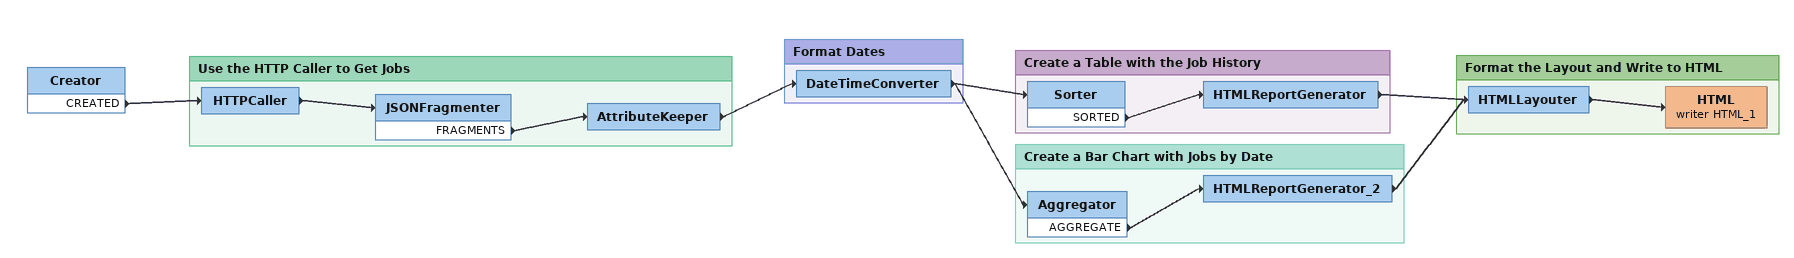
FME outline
Creator
    CREATED -> HTTPCaller

Bookmark: Use the HTTP Caller to Get Jobs
HTTPCaller
    -> JSONFragmenter
JSONFragmenter
    FRAGMENTS -> AttributeKeeper
AttributeKeeper
    -> DateTimeConverter

Bookmark: Format Dates
DateTimeConverter
    -> Sorter
    -> Aggregator

Bookmark: Create a Table with the Job History
Sorter
    SORTED -> HTMLReportGenerator
HTMLReportGenerator
    -> HTMLLayouter

Bookmark: Create a Bar Chart with Jobs by Date
Aggregator
    AGGREGATE -> HTMLReportGenerator_2
HTMLReportGenerator_2
    -> HTMLLayouter

Bookmark: Format the Layout and Write to HTML
HTMLLayouter
    -> HTML (writer HTML_1)
HTML (writer HTML_1)
